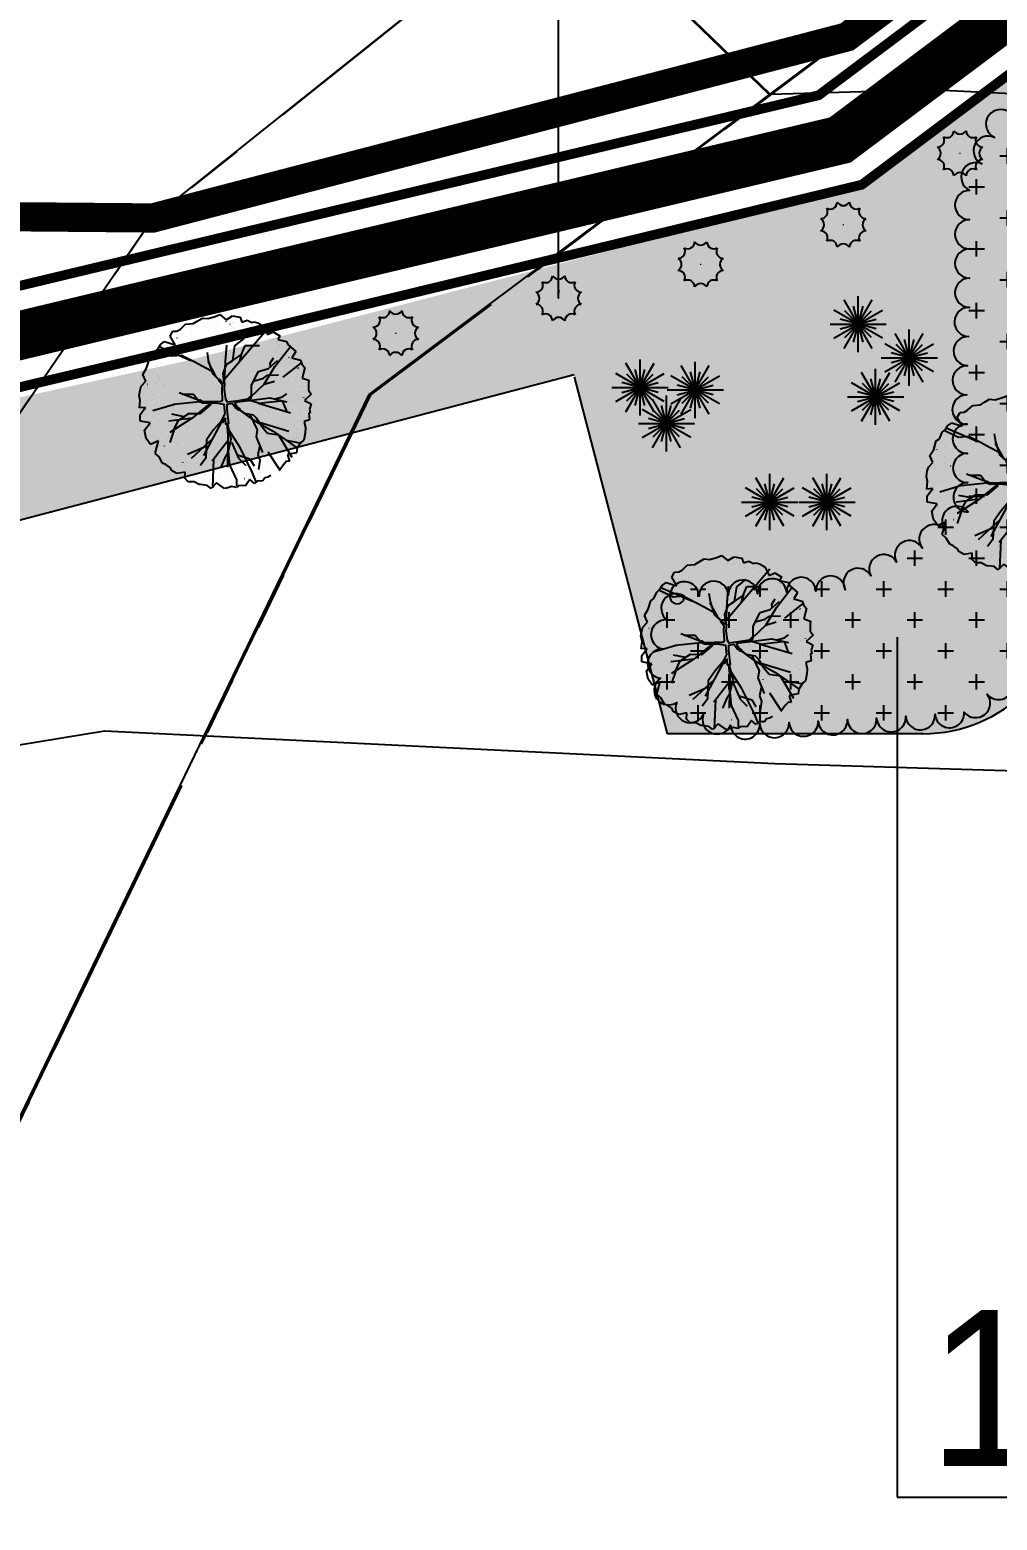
# Model space of a CAD drawing. Header units: millimetres. Extents: x 13387 to 322416, y 10188 to 219730.
# Drawn here: x 37657 to 47583, y 173913 to 189211 of the extents above; entities that cross this region are included whole.
import ezdxf
from ezdxf.xclip import XClip

# ---------------------------------------------------------------- set-up
doc = ezdxf.new("R2010")
doc.units = ezdxf.units.MM
doc.header["$LTSCALE"] = 400
doc.header["$XCLIPFRAME"] = 0
doc.linetypes.add('base$0$base$0$XREF_BASE$0$PHANTOMX2', pattern=[5, 2.5, -0.5, 0.5, -0.5, 0.5, -0.5])
doc.linetypes.add('DOT2', pattern=[0.125, 0, -0.125])
doc.layers.get('Defpoints').update_dxf_attribs({"color": 153})
for name, color, linetype in [('0-녹지', 71, 'Continuous'), ('_관목_Name', 7, 'Continuous'), ('_관목_Out', 7, 'Continuous'), ('_관목_Plant', 76, 'Continuous'), ('_관목_Tag', 7, 'Continuous'), ('_교목_Plant', 90, 'Continuous'), ('_교목_Tag', 7, 'Continuous'), ('base$0$base$0$1-ROAD', 1, 'Continuous'), ('base$0$base$0$1-지적선', 3, 'Continuous'), ('base$0$base$0$LSMD_CONT_LDREG_41500', 1, 'Continuous'), ('base$0$base$0$WID', 4, 'Continuous'), ('base$0$base$0$XREF_BASE$0$CE_PROPERTY LINE', 2, 'Continuous'), ('base$0$base$0$XREF_BASE$0$성토옹벽', 6, 'Continuous'), ('base$0$base$0$XREF_BASE$0$절토옹벽', 2, 'Continuous'), ('base$0$base$0$사업부지', 7, 'Continuous'), ('tc-2', 252, 'Continuous')]:
    doc.layers.add(name, color=color, linetype=linetype)
doc.styles.add('Landy', font='')
doc.styles.get("Standard").update_dxf_attribs({"font": 'arial.ttf'})
doc.styles.get('Landy').set_extended_font_data('Dotum')
doc.dimstyles.new('LandyUse_T', dxfattribs={"dimtxt": 2.5, "dimasz": 80, "dimexe": 1.25, "dimexo": 0.625, "dimtad": 1, "dimtxsty": 'Standard', "dimcen": 2.5, "dimadec": 0, "dimazin": 0, "dimtfac": 1, "dimtmove": 0, "dimatfit": 3, "dimfxl": 1, "dimarcsym": 0})

# ---------------------------------------------------------------- blocks, each defined once
blk = doc.blocks.new('base$0$base$0$XREF_BASE$0$A$C3CBC0631')
at = {"layer": 'base$0$base$0$XREF_BASE$0$CE_PROPERTY LINE', "color": 8, "linetype": 'base$0$base$0$XREF_BASE$0$PHANTOMX2', "ltscale": 3, "flags": 128}
for points in [[(436, 116514), (1065, 117654), (3002, 138566), (5516, 145246), (8259, 149251), (22480, 160611), (24653, 158067), (10492, 147441), (8512, 143344), (6210, 138580), (6786, 130614), (6046, 119714), (3466, 115422), (2171, 109870)], [(24653, 158067), (15380, 151109), (8259, 149251), (3838, 149290), (748, 147602), (-6916, 147572), (-7299, 146160), (-1843, 125252), (436, 116516), (2171, 109870), (5326, 104706), (5798, 96717), (3940, 88655), (43, 76542), (81, 64279), (3722, 52297), (8342, 45951), (24954, 35648), (27528, 32946), (33205, 26984), (45785, 19196), (55262, 14961), (63842, 9900), (67943, 799), (71065, 403), (74495, 0), (71416, 11497), (72509, 16027), (80907, 20283), (84381, 29814), (86654, 26118), (86417, 19281), (94182, 16961), (94474, 13223), (94701, 13128), (143072, 50641), (145797, 73715), (141926, 86006), (137274, 142330), (130340, 137929), (128629, 139085), (122336, 140647), (114378, 141402), (105828, 145930), (90331, 146144), (69871, 143916), (58636, 140116), (56478, 144307), (45633, 153630)], [(15380, 151109), (8259, 149251), (5516, 145246), (3002, 138566), (1884, 126494), (1065, 117654), (437, 116515), (2171, 109870), (3466, 115422), (6046, 119714), (6786, 130614), (6210, 138580), (8512, 143344), (10492, 147441)]]:
    blk.add_lwpolyline(points, close=True, dxfattribs=at)
at = {"layer": 'base$0$base$0$XREF_BASE$0$절토옹벽', "color": 8, "linetype": 'ByBlock', "ltscale": 5, "const_width": 100, "flags": 128}
for points in [[(55628, 144636), (45495, 153353), (24724, 157745), (15091, 150517), (8341, 148908), (803, 147102), (-6578, 145344), (-6578, 145344), (-1228, 124843)], [(54976, 143878), (45038, 152427), (24961, 156673), (15534, 149599), (8577, 147920), (913, 146102), (-5352, 144608), (-260, 125095)]]:
    blk.add_lwpolyline(points, dxfattribs=at)
at = {"layer": 'base$0$base$0$XREF_BASE$0$절토옹벽', "color": 253, "const_width": 500, "flags": 128}
blk.add_lwpolyline([(55302, 144257), (45267, 152890), (24842, 157209), (15312, 150058), (8457, 148426), (858, 146602), (-5784, 145024), (-5991, 144974), (-744, 124969)], dxfattribs=at)
blk = doc.blocks.new('base$0$base$0$G$C940A8A8A')
at = {"layer": 'base$0$base$0$LSMD_CONT_LDREG_41500', "color": 9, "linetype": 'Continuous', "const_width": 0.26}
blk.add_lwpolyline([(13683, 131658), (14579, 132602), (21734, 152348), (25853, 158177), (29518, 161359), (46147, 168760), (47607, 165750), (31222, 159044), (28272, 155580), (24841, 151551), (23387, 143698), (19919, 133338), (16339, 129836), (13684, 124791)], close=True, dxfattribs=at)
at = {"layer": 'base$0$base$0$LSMD_CONT_LDREG_41500', "color": 1, "linetype": 'Continuous', "const_width": 300, "flags": 128}
blk.add_lwpolyline([(108147, 137630), (87787, 140640), (75957, 139800), (74927, 144400), (66787, 156160), (47607, 165750), (36878, 161359), (29518, 161359), (25251, 162513), (21834, 161660), (14411, 163566), (13684, 162297), (13684, 140689), (13684, 131660), (13684, 124791), (15433, 118998), (13873, 111149), (10039, 103817), (3210, 93080)], dxfattribs=at)
blk = doc.blocks.new('base$0$base$0$현황측량 지적')
at = {"layer": 'base$0$base$0$사업부지', "linetype": 'Continuous'}
h = blk.add_hatch(dxfattribs=at)
h.set_pattern_fill('AR-HBONE', color=8, scale=100, angle=14.623, style=0)
h.set_pattern_definition([(59.62295331, (-152706624.56, -461770356.86), (-142.81125256, 547.36180552), [1200, -400]), (149.62295331, (-152706422.3, -461770011.77), (-142.81125256, 547.36180552), [1200, -400])])
edge = h.paths.add_edge_path()
edge.add_arc((-175728, 146781), 167876, 319.67, 322.33082, ccw=False)
edge.add_arc((-118040, 100322), 93851, 314.07463, 318.49856, ccw=False)
edge.add_arc((-118040, 100322), 93851, 310.12729, 314.07463, ccw=False)
edge.add_arc((-118040, 100322), 93851, 304.12732, 310.12729, ccw=False)
edge.add_arc((-57812, 11458), 13500, 124.1273, 194.1941)
edge.add_line((-70900, 8147), (-68479, -1130))
edge.add_line((-68479, -1130), (-66633, -8205))
edge.add_arc((-56474, -5554), 10500, 194.623, 244.5476)
edge.add_arc((-61631, -16390), 1500, 14.623, 64.5476, ccw=False)
edge.add_line((-60179, -16011), (-59907, -17053))
edge.add_arc((-56474, -5554), 12000, 194.623, 253.3715, ccw=False)
edge.add_line((-68085, -8584), (-72352, 7770))
edge.add_line((-72352, 7770), (-72261, 7430))
edge.add_arc((-57812, 11458), 15000, 124.1273, 195.5774, ccw=False)
edge.add_arc((-118040, 100322), 92351, 304.12732, 310.12729)
edge.add_arc((-118040, 100322), 92351, 310.12729, 314.07463)
edge.add_arc((-118040, 100322), 92351, 314.07463, 318.48907)
edge.add_arc((-175728, 146781), 166376, 319.67529, 320.61331)
edge.add_arc((-175727, 146780), 166375, 320.61332, 320.99411)
edge.add_arc((-41778, 38287), 6000, 100.2484, 140.9941, ccw=False)
at = {"layer": 'base$0$base$0$1-ROAD', "color": 8}
blk.add_lwpolyline([(-44047, 10402), (-48053, 14274), (-49462, 17824), (-53914, 17856), (-64499, 17035), (-76393, 17053), (-82327, 16676), (-83836, 20055)], dxfattribs=at)
at = {"layer": 'base$0$base$0$1-지적선', "color": 8}
blk.add_polyline3d([(-132185, 7990, 0), (-122776, 15285, 0), (-113506, 15373, 0), (-102516, 11206, 0), (-97941, 11144, 0), (-88443, 13506, 0), (-78538, 14398, 0), (-52074, 11969, 0), (-47536, 12843, 0), (-36925, 22131, 0), (-36156, 20495, 0), (-50378, 9135, 0), (-54798, 9174, 0), (-65063, 9263, 0), (-68739, 10525, 0), (-78796, 11272, 0), (-89562, 11037, 0), (-99269, 8221, 0), (-103807, 8886, 0), (-113529, 12960, 0), (-122350, 13516, 0), (-124731, 11321, 0), (-132185, 7990, 0)], dxfattribs=at)
at = {"layer": 'base$0$base$0$1-지적선', "color": 8, "rotation": 14.62512504690287}
blk.add_blockref('base$0$base$0$G$C940A8A8A', (-38193, -154447), dxfattribs=at)
blk = doc.blocks.new('base$0$base$0$A$C15A91853')
at = {"layer": 'Defpoints'}
blk.add_lwpolyline([(46801, 0), (47587, 7154), (48443, 10307), (49499, 19897), (49907, 33129), (50351, 34136), (50956, 34462), (52066, 34644), (58944, 34310), (68294, 34026), (68303, 34079), (69309, 40554), (69347, 40792), (60535, 41222), (58897, 41176), (54889, 45050), (53481, 48599), (49028, 48631), (38443, 47812), (26550, 47830), (20615, 47453), (19107, 50832)], dxfattribs=at)
blk = doc.blocks.new('base$0$base$0$XREF_BASE$0$A$C5E376D50')
at = {"layer": 'Defpoints', "linetype": 'Continuous', "flags": 128}
blk.add_lwpolyline([(363071, 246497), (359200, 258788), (354548, 315113), (347614, 310711), (345903, 311867), (339610, 313429), (331652, 314184), (323101, 318712), (307605, 318926), (287145, 316698), (275910, 312898), (273752, 317089), (262907, 326413), (241927, 330849), (227766, 320223), (223487, 311370)], dxfattribs=at)
blk = doc.blocks.new('base', base_point=(0, 0))
at = {"layer": 'base$0$base$0$WID'}
for p, q in [((2442870, -952131.7), (2428817.5, -955814.3)), ((2443828.1, -955814.3), (2442873.2, -952150.2)), ((2446448.2, -955814.3), (2443828.1, -955814.3))]:
    blk.add_line(p, q, dxfattribs=at)
blk.add_arc((2446448.2, -954314.3), 1500, 270, 0, dxfattribs=at)
ref = blk.add_blockref('base$0$base$0$현황측량 지적', (2488921, -959657.5))
XClip(ref).set_block_clipping_path([(-120941.079460036, -150848.0068536659), (162857.5363889819, 70751.9931463341)])
blk.add_blockref('base$0$base$0$A$C15A91853', (2385986.3, -990428.8))
ref = blk.add_blockref('base$0$base$0$XREF_BASE$0$A$C5E376D50', (2212998.1, -1272554.8))
XClip(ref).set_block_clipping_path([(154965.4345864058, 162053.3751671459), (438965.4345861674, 383653.3751671459)])
at = {"layer": 'base$0$base$0$XREF_BASE$0$성토옹벽'}
blk.add_blockref('base$0$base$0$XREF_BASE$0$A$C3CBC0631', (2430288.9, -1099777.9), dxfattribs=at)
blk = doc.blocks.new('TL000015_0')
at = {"color": 0}
for p, q in [((-0.358, 0.59), (-0.317, 0.629)), ((-0.317, 0.629), (-0.256, 0.634)), ((-0.256, 0.634), (-0.223, 0.655)), ((-0.223, 0.655), (-0.182, 0.679)), ((-0.182, 0.679), (-0.138, 0.675)), ((-0.138, 0.675), (-0.079, 0.692)), ((-0.079, 0.692), (-0.042, 0.707)), ((-0.042, 0.707), (0.008, 0.666)), ((-0.007, 0.185), (0.344, 0.601)), ((0.008, 0.666), (0.058, 0.697)), ((0.058, 0.697), (0.121, 0.686)), ((0.121, 0.686), (0.134, 0.647)), ((0.134, 0.647), (0.177, 0.662)), ((0.177, 0.662), (0.214, 0.642)), ((0.214, 0.642), (0.23, 0.649)), ((0.23, 0.649), (0.262, 0.64)), ((0.262, 0.64), (0.304, 0.616)), ((0.304, 0.616), (0.312, 0.601)), ((0.312, 0.601), (0.34, 0.547)), ((-0.519, 0.466), (-0.486, 0.49)), ((-0.486, 0.49), (-0.401, 0.463)), ((-0.441, 0.534), (-0.419, 0.573)), ((-0.401, 0.463), (-0.441, 0.534)), ((-0.419, 0.573), (-0.386, 0.575)), ((-0.386, 0.575), (-0.358, 0.59)), ((0.079, 0.456), (0.152, 0.515)), ((0.34, 0.547), (0.386, 0.568)), ((0.386, 0.568), (0.441, 0.534)), ((0.441, 0.534), (0.423, 0.506)), ((0.423, 0.506), (0.493, 0.49)), ((0.493, 0.49), (0.502, 0.466)), ((-0.61, 0.344), (-0.584, 0.362)), ((-0.584, 0.362), (-0.562, 0.414)), ((-0.562, 0.414), (-0.536, 0.436)), ((-0.431, 0.373), (-0.541, 0.426)), ((-0.536, 0.436), (-0.519, 0.466)), ((-0.275, 0.337), (-0.53, 0.447)), ((-0.35, 0.38), (-0.431, 0.373)), ((-0.249, 0.328), (-0.35, 0.38)), ((-0.132, 0.338), (-0.142, 0.402)), ((0.011, 0.461), (0, 0.33)), ((0.04, 0.326), (0.13, 0.387)), ((0.062, 0.338), (0.079, 0.456)), ((0.117, 0.332), (0.135, 0.396)), ((0.13, 0.387), (0.16, 0.458)), ((0.16, 0.458), (0.275, 0.458)), ((0.361, 0.316), (0.388, 0.36)), ((0.398, 0.291), (0.523, 0.452)), ((0.502, 0.466), (0.567, 0.41)), ((0.567, 0.41), (0.536, 0.359)), ((0.536, 0.359), (0.604, 0.34)), ((-0.66, 0.227), (-0.63, 0.277)), ((-0.63, 0.277), (-0.61, 0.344)), ((-0.183, 0.292), (-0.249, 0.328)), ((-0.11, 0.253), (-0.183, 0.292)), ((-0.137, 0.324), (-0.076, 0.214)), ((-0.097, 0.228), (-0.132, 0.338)), ((-0.017, 0.235), (0.01, 0.306)), ((0, 0.33), (-0.008, 0.158)), ((0.01, 0.306), (0.062, 0.338)), ((0.211, 0.14), (0.268, 0.25)), ((0.268, 0.25), (0.348, 0.275)), ((0.312, 0.148), (0.398, 0.291)), ((0.348, 0.275), (0.419, 0.338)), ((0.363, 0.284), (0.361, 0.316)), ((0.466, 0.204), (0.612, 0.321)), ((0.582, 0.281), (0.588, 0.276)), ((0.604, 0.34), (0.615, 0.312)), ((0.615, 0.312), (0.639, 0.281)), ((0.639, 0.281), (0.617, 0.198)), ((-0.682, 0.101), (-0.673, 0.133)), ((-0.673, 0.133), (-0.636, 0.172)), ((-0.636, 0.172), (-0.66, 0.227)), ((-0.044, 0.179), (-0.097, 0.228)), ((-0.076, 0.214), (-0.044, 0.182)), ((-0.009, 0.16), (-0.017, 0.235)), ((0.312, 0.148), (0.204, 0.045)), ((0.211, 0.044), (0.211, 0.14)), ((0.228, 0.174), (0.307, 0.196)), ((0.307, 0.196), (0.341, 0.221)), ((0.312, 0.148), (0.396, 0.174)), ((0.341, 0.221), (0.429, 0.223)), ((0.617, 0.198), (0.671, 0.181)), ((0.671, 0.181), (0.667, 0.157)), ((0.667, 0.157), (0.669, 0.101)), ((-0.689, 0.059), (-0.682, 0.101)), ((-0.68, 0.018), (-0.689, 0.059)), ((-0.686, -0.042), (-0.68, 0.018)), ((-0.203, 0.006), (-0.413, -0.015)), ((-0.208, 0.017), (-0.368, 0.079)), ((-0.254, 0.066), (-0.342, 0.066)), ((-0.215, 0.017), (-0.254, 0.066)), ((0.267, -0.003), (0.19, 0.02)), ((0.192, 0.017), (0.297, 0.03)), ((0.267, -0.003), (0.449, 0.016)), ((0.297, 0.03), (0.358, 0.04)), ((0.358, 0.04), (0.495, 0.008)), ((0.402, 0.03), (0.461, 0.047)), ((0.461, 0.047), (0.495, 0.071)), ((0.461, 0.01), (0.491, -0.068)), ((0.629, 0.042), (0.627, 0.039)), ((0.691, 0.068), (0.635, 0.018)), ((0.635, 0.018), (0.689, -0.01)), ((0.669, 0.101), (0.691, 0.068)), ((-0.638, -0.038), (-0.686, -0.042)), ((-0.682, -0.095), (-0.638, -0.038)), ((-0.682, -0.147), (-0.682, -0.095)), ((-0.406, -0.014), (-0.58, -0.066)), ((-0.328, -0.112), (-0.428, -0.093)), ((-0.293, -0.088), (-0.379, -0.144)), ((-0.203, -0.09), (-0.293, -0.088)), ((-0.262, -0.123), (-0.138, -0.022)), ((-0.112, -0.012), (-0.203, -0.09)), ((-0.138, -0.022), (-0.123, -0.003)), ((0.111, -0.051), (0.152, -0.083)), ((0.213, -0.129), (0.113, -0.055)), ((0.152, -0.083), (0.226, -0.098)), ((0.199, -0.095), (0.258, -0.218)), ((0.226, -0.098), (0.25, -0.122)), ((0.267, -0.003), (0.524, -0.08)), ((0.682, -0.08), (0.671, -0.083)), ((0.671, -0.083), (0.676, -0.138)), ((0.689, -0.01), (0.676, -0.051)), ((0.676, -0.051), (0.682, -0.08)), ((-0.602, -0.161), (-0.682, -0.147)), ((-0.645, -0.219), (-0.602, -0.161)), ((-0.632, -0.286), (-0.645, -0.219)), ((-0.262, -0.123), (-0.45, -0.147)), ((-0.278, -0.133), (-0.443, -0.238)), ((-0.411, -0.223), (-0.443, -0.318)), ((-0.379, -0.144), (-0.418, -0.227)), ((-0.262, -0.123), (-0.278, -0.133)), ((-0.026, -0.149), (-0.173, -0.422)), ((-0.093, -0.218), (-0.149, -0.298)), ((-0.029, -0.144), (-0.093, -0.218)), ((0.014, -0.17), (0.023, -0.261)), ((0.017, -0.199), (0.114, -0.355)), ((0.018, -0.171), (0.047, -0.291)), ((0.213, -0.129), (0.246, -0.15)), ((0.239, -0.145), (0.51, -0.229)), ((0.246, -0.15), (0.384, -0.229)), ((0.258, -0.218), (0.248, -0.274)), ((0.25, -0.122), (0.295, -0.191)), ((0.295, -0.191), (0.339, -0.245)), ((0.384, -0.229), (0.507, -0.313)), ((0.676, -0.138), (0.633, -0.15)), ((0.633, -0.15), (0.643, -0.202)), ((0.643, -0.202), (0.641, -0.243)), ((-0.597, -0.334), (-0.632, -0.286)), ((-0.534, -0.306), (-0.597, -0.334)), ((-0.562, -0.406), (-0.534, -0.306)), ((-0.154, -0.352), (-0.301, -0.416)), ((-0.101, -0.289), (-0.273, -0.448)), ((-0.149, -0.298), (-0.156, -0.445)), ((0.022, -0.306), (-0.105, -0.469)), ((0.023, -0.261), (0.018, -0.518)), ((0.047, -0.291), (0.025, -0.391)), ((0.05, -0.316), (0.108, -0.445)), ((0.114, -0.355), (0.218, -0.562)), ((0.248, -0.274), (0.299, -0.399)), ((0.275, -0.355), (0.263, -0.418)), ((0.339, -0.245), (0.434, -0.257)), ((0.427, -0.258), (0.534, -0.436)), ((0.49, -0.301), (0.609, -0.323)), ((0.507, -0.313), (0.583, -0.368)), ((0.61, -0.315), (0.578, -0.365)), ((0.63, -0.299), (0.61, -0.315)), ((0.641, -0.243), (0.63, -0.299)), ((-0.53, -0.434), (-0.562, -0.406)), ((-0.501, -0.484), (-0.53, -0.434)), ((-0.156, -0.445), (-0.198, -0.502)), ((-0.092, -0.452), (-0.102, -0.682)), ((-0.002, -0.443), (-0.034, -0.516)), ((0.025, -0.401), (-0.002, -0.443)), ((0.025, -0.391), (0.035, -0.497)), ((0.099, -0.418), (0.199, -0.45)), ((0.108, -0.445), (0.162, -0.502)), ((0.199, -0.45), (0.233, -0.507)), ((0.263, -0.418), (0.277, -0.46)), ((0.277, -0.46), (0.268, -0.536)), ((0.342, -0.394), (0.435, -0.535)), ((0.493, -0.469), (0.467, -0.497)), ((0.515, -0.471), (0.493, -0.469)), ((0.571, -0.402), (0.499, -0.415)), ((0.499, -0.415), (0.515, -0.471)), ((0.578, -0.365), (0.571, -0.402)), ((-0.473, -0.497), (-0.501, -0.484)), ((-0.438, -0.521), (-0.473, -0.497)), ((-0.429, -0.543), (-0.438, -0.521)), ((-0.386, -0.567), (-0.429, -0.543)), ((-0.321, -0.556), (-0.386, -0.567)), ((-0.323, -0.606), (-0.321, -0.556)), ((0.035, -0.497), (0.091, -0.617)), ((0.218, -0.562), (0.25, -0.642)), ((0.343, -0.597), (0.317, -0.602)), ((0.367, -0.584), (0.343, -0.597)), ((0.467, -0.497), (0.432, -0.545)), ((-0.295, -0.634), (-0.323, -0.606)), ((-0.249, -0.634), (-0.295, -0.634)), ((-0.208, -0.656), (-0.249, -0.634)), ((-0.197, -0.656), (-0.208, -0.656)), ((-0.145, -0.663), (-0.197, -0.656)), ((-0.112, -0.689), (-0.145, -0.663)), ((-0.069, -0.643), (-0.112, -0.689)), ((-0.005, -0.689), (-0.069, -0.643)), ((0.023, -0.682), (-0.005, -0.689)), ((0.053, -0.673), (0.023, -0.682)), ((0.088, -0.68), (0.053, -0.673)), ((0.11, -0.663), (0.088, -0.68)), ((0.091, -0.617), (0.091, -0.666)), ((0.162, -0.667), (0.11, -0.663)), ((0.197, -0.616), (0.162, -0.667)), ((0.236, -0.647), (0.197, -0.616)), ((0.258, -0.628), (0.236, -0.647)), ((0.301, -0.626), (0.258, -0.628)), ((0.317, -0.602), (0.301, -0.626))]:
    blk.add_line(p, q, dxfattribs=at)
blk.add_lwpolyline([(0.077, 0.002), (0.077, -0.004), (0.096, -0.035), (0.118, -0.05), (0.109, -0.06), (0.08, -0.038), (0.056, -0.006), (0.014, -0.014), (0.014, -0.054), (0.026, -0.167), (0.005, -0.173), (0.002, -0.124), (-0.007, -0.132), (-0.018, -0.158), (-0.03, -0.145), (-0.001, -0.088), (-0.008, -0.014), (-0.026, -0.011), (-0.074, -0.004), (-0.109, -0.003), (-0.178, -0.004), (-0.214, 0.011), (-0.203, 0.022), (-0.181, 0.009), (-0.098, 0.011), (-0.033, 0.012), (-0.02, 0.019), (-0.023, 0.107), (-0.021, 0.144), (-0.049, 0.173), (-0.042, 0.185), (-0.025, 0.162), (-0.004, 0.157), (-0.007, 0.104), (0.003, 0.028), (0.017, 0.006), (0.093, 0.016), (0.181, 0.031), (0.203, 0.052), (0.206, 0.035), (0.192, 0.025), (0.187, 0.015)], close=True)
at = {"layer": 'tc-2', "linetype": 'DOT2'}
for p, q in [((-0.311, 0.534), (-0.316, 0.625)), ((-0.137, 0.324), (-0.277, 0.633)), ((-0.269, 0.59), (-0.172, 0.613)), ((-0.223, 0.514), (-0.222, 0.657)), ((-0.172, 0.613), (-0.157, 0.636)), ((-0.154, 0.361), (-0.167, 0.673)), ((-0.157, 0.636), (-0.115, 0.628)), ((-0.115, 0.628), (-0.071, 0.646)), ((0.011, 0.461), (-0.095, 0.687)), ((-0.071, 0.646), (0.002, 0.646)), ((0.011, 0.461), (-0.005, 0.693)), ((0.002, 0.646), (0.005, 0.65)), ((0.005, 0.546), (0.062, 0.69)), ((0.005, 0.65), (0.039, 0.631)), ((0.039, 0.631), (0.058, 0.646)), ((0.05, 0.598), (0.059, 0.701)), ((0.094, 0.532), (0.05, 0.598)), ((0.058, 0.646), (0.063, 0.643)), ((0.063, 0.643), (0.077, 0.595)), ((0.077, 0.595), (0.141, 0.614)), ((0.146, 0.478), (0.09, 0.687)), ((0.135, 0.396), (0.174, 0.67)), ((0.141, 0.614), (0.184, 0.597)), ((0.152, 0.515), (0.27, 0.63)), ((0.158, 0.561), (0.245, 0.647)), ((0.184, 0.597), (0.202, 0.601)), ((0.202, 0.601), (0.26, 0.581)), ((-0.365, 0.475), (-0.426, 0.505)), ((-0.248, 0.335), (-0.424, 0.549)), ((-0.385, 0.519), (-0.373, 0.524)), ((-0.383, 0.458), (-0.385, 0.519)), ((-0.373, 0.524), (-0.287, 0.463)), ((-0.331, 0.436), (-0.352, 0.597)), ((-0.247, 0.458), (-0.311, 0.534)), ((-0.287, 0.463), (-0.269, 0.59)), ((0.121, 0.493), (0.094, 0.532)), ((0.194, 0.423), (0.437, 0.536)), ((0.26, 0.581), (0.298, 0.536)), ((0.275, 0.458), (0.388, 0.505)), ((0.298, 0.536), (0.331, 0.54)), ((0.331, 0.54), (0.345, 0.513)), ((0.345, 0.513), (0.414, 0.48)), ((0.388, 0.505), (0.407, 0.549)), ((0.403, 0.4), (0.461, 0.515)), ((0.414, 0.48), (0.425, 0.47)), ((0.427, 0.451), (0.444, 0.5)), ((-0.541, 0.298), (-0.519, 0.397)), ((-0.519, 0.397), (-0.485, 0.409)), ((-0.485, 0.409), (-0.471, 0.443)), ((-0.471, 0.443), (-0.383, 0.458)), ((-0.254, 0.434), (-0.308, 0.451)), ((-0.205, 0.444), (-0.254, 0.434)), ((-0.178, 0.434), (-0.247, 0.458)), ((-0.142, 0.402), (-0.178, 0.434)), ((-0.137, 0.39), (-0.171, 0.475)), ((0.37, 0.245), (0.403, 0.4)), ((0.388, 0.36), (0.397, 0.419)), ((0.397, 0.419), (0.427, 0.451)), ((0.414, 0.422), (0.501, 0.477)), ((0.419, 0.338), (0.449, 0.39)), ((0.425, 0.47), (0.425, 0.431)), ((0.425, 0.431), (0.51, 0.364)), ((0.449, 0.39), (0.527, 0.429)), ((0.51, 0.364), (0.523, 0.349)), ((0.527, 0.429), (0.535, 0.431)), ((-0.536, 0.211), (-0.632, 0.286)), ((-0.544, 0.217), (-0.608, 0.333)), ((-0.604, 0.277), (-0.563, 0.335)), ((-0.571, 0.18), (-0.604, 0.277)), ((-0.543, 0.309), (-0.587, 0.348)), ((-0.563, 0.335), (-0.541, 0.298)), ((-0.514, 0.27), (-0.543, 0.309)), ((-0.524, 0.191), (-0.514, 0.27)), ((-0.137, 0.324), (-0.275, 0.337)), ((0.388, 0.275), (0.596, 0.351)), ((0.396, 0.174), (0.634, 0.274)), ((0.429, 0.223), (0.522, 0.24)), ((0.523, 0.349), (0.517, 0.319)), ((0.517, 0.319), (0.582, 0.281)), ((0.522, 0.24), (0.569, 0.277)), ((0.569, 0.277), (0.625, 0.292)), ((0.588, 0.276), (0.575, 0.213)), ((-0.531, 0.142), (-0.68, 0.134)), ((-0.555, 0.151), (-0.661, 0.207)), ((-0.534, 0.167), (-0.634, 0.201)), ((-0.625, 0.128), (-0.621, 0.15)), ((-0.624, 0.122), (-0.625, 0.128)), ((-0.617, 0.076), (-0.624, 0.122)), ((-0.621, 0.15), (-0.571, 0.18)), ((-0.368, 0.079), (-0.555, 0.151)), ((-0.472, 0.119), (-0.536, 0.211)), ((-0.494, 0.142), (-0.534, 0.167)), ((-0.489, 0.137), (-0.524, 0.191)), ((-0.421, 0.076), (-0.494, 0.142)), ((0.424, 0.223), (0.508, 0.189)), ((0.441, 0.193), (0.671, 0.163)), ((0.508, 0.189), (0.554, 0.204)), ((0.554, 0.204), (0.635, 0.186)), ((0.563, 0.177), (0.651, 0.23)), ((0.575, 0.213), (0.602, 0.174)), ((0.602, 0.174), (0.615, 0.128)), ((0.615, 0.128), (0.603, 0.094)), ((-0.446, 0.109), (-0.69, 0.065)), ((-0.651, 0.074), (-0.673, 0.074)), ((-0.583, 0.064), (-0.651, 0.074)), ((-0.635, 0.057), (-0.617, 0.076)), ((-0.614, 0.015), (-0.635, 0.057)), ((-0.585, 0.025), (-0.634, -0.005)), ((-0.63, -0.042), (-0.614, 0.015)), ((-0.499, 0.044), (-0.585, 0.025)), ((-0.56, 0.03), (-0.583, 0.064)), ((-0.365, 0.02), (-0.499, 0.044)), ((-0.342, 0.066), (-0.421, 0.076)), ((-0.303, 0.066), (-0.365, 0.02)), ((0.449, 0.016), (0.69, -0.001)), ((0.495, 0.071), (0.589, 0.069)), ((0.495, 0.008), (0.591, 0.022)), ((0.519, 0.011), (0.685, 0.087)), ((0.538, 0.01), (0.687, -0.067)), ((0.589, 0.069), (0.63, 0.086)), ((0.591, 0.022), (0.682, -0.034)), ((0.627, 0.039), (0.593, 0.02)), ((0.593, 0.02), (0.608, -0.06)), ((0.603, 0.094), (0.629, 0.042)), ((0.63, 0.086), (0.664, 0.106)), ((-0.413, -0.015), (-0.692, -0.017)), ((-0.58, -0.066), (-0.686, -0.092)), ((-0.634, -0.005), (-0.673, -0.009)), ((-0.527, -0.05), (-0.673, -0.161)), ((-0.58, -0.11), (-0.673, -0.11)), ((-0.64, -0.106), (-0.63, -0.042)), ((-0.539, -0.152), (-0.64, -0.106)), ((-0.524, -0.095), (-0.58, -0.11)), ((-0.428, -0.093), (-0.524, -0.095)), ((0.483, -0.067), (0.582, -0.147)), ((0.491, -0.068), (0.603, -0.093)), ((0.524, -0.08), (0.679, -0.122)), ((0.545, -0.118), (0.582, -0.21)), ((0.617, -0.106), (0.56, -0.181)), ((0.603, -0.093), (0.65, -0.144)), ((0.608, -0.06), (0.617, -0.106)), ((-0.45, -0.147), (-0.662, -0.201)), ((-0.454, -0.148), (-0.633, -0.278)), ((-0.443, -0.238), (-0.602, -0.34)), ((-0.6, -0.193), (-0.595, -0.179)), ((-0.588, -0.201), (-0.6, -0.193)), ((-0.595, -0.179), (-0.539, -0.152)), ((-0.571, -0.26), (-0.588, -0.201)), ((-0.357, -0.184), (-0.563, -0.401)), ((-0.418, -0.227), (-0.47, -0.289)), ((-0.316, -0.158), (-0.392, -0.343)), ((0.213, -0.129), (0.342, -0.394)), ((0.51, -0.229), (0.628, -0.284)), ((0.56, -0.181), (0.58, -0.211)), ((0.58, -0.211), (0.58, -0.243)), ((0.582, -0.147), (0.658, -0.205)), ((0.582, -0.21), (0.64, -0.257)), ((-0.597, -0.257), (-0.627, -0.269)), ((-0.509, -0.24), (-0.597, -0.257)), ((-0.47, -0.289), (-0.592, -0.311)), ((-0.569, -0.28), (-0.571, -0.26)), ((-0.534, -0.291), (-0.569, -0.28)), ((-0.524, -0.346), (-0.534, -0.291)), ((-0.531, -0.36), (-0.524, -0.346)), ((-0.453, -0.269), (-0.509, -0.24)), ((-0.489, -0.347), (-0.499, -0.455)), ((-0.392, -0.343), (-0.497, -0.48)), ((-0.443, -0.318), (-0.489, -0.347)), ((-0.389, -0.337), (-0.434, -0.537)), ((0.289, -0.286), (0.298, -0.471)), ((0.434, -0.257), (0.557, -0.294)), ((0.526, -0.343), (0.453, -0.346)), ((0.453, -0.346), (0.453, -0.423)), ((0.529, -0.335), (0.526, -0.343)), ((0.542, -0.287), (0.529, -0.335)), ((0.576, -0.275), (0.542, -0.287)), ((0.557, -0.294), (0.593, -0.333)), ((0.58, -0.243), (0.576, -0.275)), ((-0.521, -0.388), (-0.531, -0.36)), ((-0.434, -0.458), (-0.521, -0.388)), ((-0.34, -0.478), (-0.434, -0.458)), ((-0.273, -0.448), (-0.383, -0.574)), ((-0.173, -0.422), (-0.329, -0.607)), ((-0.301, -0.416), (-0.311, -0.48)), ((-0.105, -0.469), (-0.184, -0.665)), ((0.143, -0.413), (0.148, -0.673)), ((0.168, -0.462), (0.279, -0.546)), ((0.298, -0.471), (0.35, -0.593)), ((0.299, -0.399), (0.346, -0.418)), ((0.335, -0.38), (0.498, -0.476)), ((0.347, -0.469), (0.343, -0.534)), ((0.346, -0.418), (0.39, -0.467)), ((0.432, -0.545), (0.347, -0.469)), ((0.347, -0.469), (0.367, -0.584)), ((0.372, -0.472), (0.347, -0.469)), ((0.424, -0.446), (0.372, -0.472)), ((0.39, -0.467), (0.424, -0.524)), ((0.451, -0.441), (0.424, -0.446)), ((0.453, -0.423), (0.451, -0.441)), ((-0.391, -0.514), (-0.443, -0.516)), ((-0.403, -0.548), (-0.34, -0.478)), ((-0.302, -0.556), (-0.403, -0.548)), ((-0.311, -0.48), (-0.391, -0.514)), ((-0.232, -0.582), (-0.302, -0.556)), ((-0.228, -0.487), (-0.276, -0.632)), ((-0.225, -0.578), (-0.259, -0.634)), ((-0.117, -0.499), (-0.249, -0.644)), ((-0.169, -0.584), (-0.232, -0.582)), ((-0.198, -0.502), (-0.225, -0.578)), ((-0.183, -0.489), (-0.161, -0.578)), ((-0.119, -0.618), (-0.169, -0.584)), ((-0.161, -0.578), (-0.129, -0.651)), ((-0.034, -0.516), (-0.039, -0.602)), ((0.018, -0.518), (0.014, -0.689)), ((0.018, -0.518), (0.084, -0.684)), ((0.098, -0.571), (0.036, -0.61)), ((0.154, -0.61), (0.098, -0.571)), ((0.162, -0.502), (0.174, -0.58)), ((0.174, -0.58), (0.223, -0.624)), ((0.215, -0.597), (0.188, -0.604)), ((0.218, -0.572), (0.215, -0.597)), ((0.271, -0.515), (0.218, -0.572)), ((0.233, -0.507), (0.28, -0.556)), ((0.268, -0.536), (0.265, -0.57)), ((0.265, -0.57), (0.27, -0.617)), ((0.343, -0.534), (0.271, -0.515)), ((0.279, -0.546), (0.322, -0.609)), ((0.28, -0.556), (0.339, -0.578)), ((-0.044, -0.616), (-0.119, -0.618)), ((-0.003, -0.643), (-0.044, -0.616)), ((-0.039, -0.602), (-0.039, -0.654)), ((0.036, -0.61), (-0.003, -0.643)), ((0.188, -0.604), (0.154, -0.61))]:
    blk.add_line(p, q, dxfattribs=at)
blk = doc.blocks.new('TE000013_0')
at = {"const_width": 0.0239}
blk.add_lwpolyline([(-0.012, 0, 1), (0.012, 0, 1)], format="xyb", close=True, dxfattribs=at)
at = {"color": 0}
for centre, start, end in [((-0.727, 0.42), 270.5612, 29.4388), ((-0.42, 0.727), 240.5612, 359.4388), ((0, 0.839), 210.5612, 329.4388), ((0.42, 0.727), 180.5612, 299.4388), ((0.727, 0.42), 150.5612, 269.4388), ((-0.839, 0), 300.5612, 59.4388), ((0.839, 0), 120.5612, 239.4388), ((-0.727, -0.42), 330.5612, 89.4388), ((0.727, -0.42), 90.5612, 209.4388), ((-0.42, -0.727), 0.5612, 119.4388), ((0, -0.839), 30.5612, 149.4388), ((0.42, -0.727), 60.5612, 179.4388)]:
    blk.add_arc(centre, 0.225, start, end, dxfattribs=at)
blk = doc.blocks.new('TE000017_0')
for p, q in [((-0.104, -0.386), (0.104, 0.386)), ((0.104, -0.386), (-0.104, 0.386)), ((0.386, -0.104), (-0.386, 0.104)), ((-0.386, -0.104), (0.386, 0.104)), ((0.283, -0.283), (-0.283, 0.283)), ((-0.283, -0.283), (0.283, 0.283))]:
    blk.add_line(p, q)
at = {"layer": 'tc-2'}
for p, q in [((0.3, -0.52), (-0.3, 0.52)), ((-0.3, -0.52), (0.3, 0.52)), ((0, -0.6), (0, 0.6)), ((-0.6, 0), (0.6, 0)), ((-0.52, -0.3), (0.52, 0.3)), ((0.52, -0.3), (-0.52, 0.3))]:
    blk.add_line(p, q, dxfattribs=at)
blk = doc.blocks.new('G$C6E0BE8CF')
for points in [[(21362, 6071), (0, 968)], [(21949, 5702), (125, 488)], [(22589, 5336), (252, 0)]]:
    blk.add_lwpolyline(points)
blk = doc.blocks.new('G$CE0093AA2')
at = {"layer": '0-녹지'}
h = blk.add_hatch(color=256, dxfattribs=at)
h.dxf.hatch_style = 1
edge = h.paths.add_edge_path()
edge.add_line((19332, 126164), (19440, 125747))
edge.add_line((19440, 125747), (22595, 120583))
edge.add_line((22595, 120583), (23068, 112594))
edge.add_line((23068, 112594), (21209, 104532))
edge.add_line((21209, 104532), (17313, 92419))
edge.add_line((17313, 92419), (17351, 80156))
edge.add_line((17351, 80156), (20991, 68174))
edge.add_line((20991, 68174), (25611, 61828))
edge.add_line((25611, 61828), (42224, 51526))
edge.add_line((42224, 51526), (44798, 48823))
edge.add_line((44798, 48823), (50475, 42861))
edge.add_line((50475, 42861), (63054, 35073))
edge.add_line((63054, 35073), (72532, 30838))
edge.add_line((72532, 30838), (81111, 25777))
edge.add_line((81111, 25777), (85212, 16676))
edge.add_line((85212, 16676), (91764, 15877))
edge.add_line((91764, 15877), (88685, 27374))
edge.add_line((88685, 27374), (89778, 31902))
edge.add_line((89778, 31902), (98176, 36160))
edge.add_line((98176, 36160), (101651, 45691))
edge.add_line((101651, 45691), (103923, 41996))
edge.add_line((103923, 41996), (103686, 35158))
edge.add_line((103686, 35158), (111452, 32838))
edge.add_line((111452, 32838), (111744, 29100))
edge.add_line((111744, 29100), (111971, 29006))
edge.add_line((111971, 29006), (160342, 66518))
edge.add_line((160342, 66518), (163067, 89592))
edge.add_line((163067, 89592), (159195, 101883))
edge.add_line((159195, 101883), (154544, 158207))
edge.add_line((154544, 158207), (147609, 153806))
edge.add_line((147609, 153806), (145898, 154962))
edge.add_line((145898, 154962), (139606, 156524))
edge.add_line((139606, 156524), (131647, 157279))
edge.add_line((131647, 157279), (123097, 161807))
edge.add_line((123097, 161807), (107601, 162021))
edge.add_line((107601, 162021), (87141, 159793))
edge.add_line((87141, 159793), (75906, 155993))
edge.add_line((75906, 155993), (73745, 160181))
edge.add_line((73745, 160181), (73096, 160745))
edge.add_line((73096, 160745), (72894, 160510))
edge.add_line((72894, 160510), (72242, 159752))
edge.add_line((72242, 159752), (62304, 168301))
edge.add_line((62304, 168301), (42227, 172547))
edge.add_line((42227, 172547), (32820, 165471))
edge.add_line((32820, 165471), (25883, 163665))
edge.add_line((25883, 163665), (18187, 161975))
edge.add_line((18187, 161975), (11890, 160474))
edge.add_line((11890, 160474), (17026, 140967))
edge.add_line((17026, 140967), (15748, 140633))
edge.add_arc((16971, 144898), 4437, 254.0004, 277.3556)
edge.add_arc((17403, 141489), 1000, 277.8144, 14.3903)
edge.add_line((18371, 141737), (13785, 159318))
edge.add_line((13785, 159318), (29855, 163519))
edge.add_line((29855, 163519), (30813, 159836))
edge.add_line((30813, 159836), (33433, 159836))
edge.add_arc((33433, 161336), 1500, 270, 0)
edge.add_line((34933, 161336), (34933, 165036))
edge.add_line((34933, 165036), (63733, 165036))
edge.add_line((63733, 165036), (63733, 161336))
edge.add_arc((65233, 161336), 1500, 180, 270)
edge.add_line((65233, 159836), (65633, 159836))
edge.add_line((65633, 159836), (65633, 153836))
edge.add_line((65633, 153836), (51533, 153836))
edge.add_arc((51533, 152336), 1500, 90, 180)
edge.add_line((50033, 152336), (50033, 151836))
edge.add_line((50033, 151836), (71008, 151836))
edge.add_line((71008, 151836), (71008, 151636))
edge.add_line((71008, 151636), (50033, 151636))
edge.add_line((50033, 151636), (50033, 151436))
edge.add_line((50033, 151436), (132842, 151437))
edge.add_line((132842, 151437), (125758, 157216))
edge.add_line((125758, 157216), (126390, 157991))
edge.add_line((126390, 157991), (133198, 152437))
edge.add_line((133198, 152437), (151994, 152437))
edge.add_line((151994, 152437), (152030, 124236))
edge.add_line((152030, 124236), (152233, 124236))
edge.add_line((152233, 124236), (152230, 88933))
edge.add_line((152230, 88933), (158560, 88933))
edge.add_line((158560, 88933), (158560, 78842))
edge.add_line((158560, 78842), (152230, 78842))
edge.add_line((152230, 78842), (152230, 66033))
edge.add_line((152230, 66033), (147833, 66033))
edge.add_line((147833, 66033), (147833, 62187))
edge.add_line((147833, 62187), (147083, 61578))
edge.add_line((147083, 61578), (147725, 60739))
edge.add_line((147725, 60739), (131769, 47783))
edge.add_line((131769, 47783), (123643, 42450))
edge.add_line((123643, 42450), (107643, 42441))
edge.add_line((107643, 42441), (107643, 47629))
edge.add_line((107643, 47629), (107217, 47629))
edge.add_arc((107217, 34129), 13500, 90, 149.8113)
edge.add_arc((80422, 49717), 17500, 296.8893, 329.8113, ccw=False)
edge.add_arc((80422, 49717), 17500, 238.204, 296.8893, ccw=False)
edge.add_line((71201, 34843), (39074, 54760))
edge.add_arc((54617, 79833), 29500, 180, 238.204, ccw=False)
edge.add_line((25117, 79833), (25117, 118109))
edge.add_arc((16617, 118109), 8500, 360, 71.3731)
at = {"layer": '_관목_Plant'}
h = blk.add_hatch(dxfattribs=at)
h.set_pattern_fill('CROSS', color=256, scale=50, style=0)
h.set_pattern_definition([(0, (-2413015.1, 1115650.53), (317.5, 317.5), [158.75, -476.25]), (90, (-2412935.73, 1115571.15), (-317.5, 317.5), [158.75, -476.25])])
edge = h.paths.add_edge_path()
edge.add_arc((30898, 161125), 150, 54.1016, 234.1016)
edge.add_arc((30793, 160854), 150, 83.4233, 263.4233)
edge.add_arc((30759, 160556), 150, 83.4233, 263.4233)
edge.add_arc((30825, 160283), 150, 123.6923, 303.6923)
edge.add_arc((31046, 160099), 150, 157.0955, 337.0955)
edge.add_arc((31323, 159983), 150, 157.0955, 337.0955)
edge.add_arc((31611, 159931), 150, 182.7008, 2.7008)
edge.add_arc((31910, 159945), 150, 182.7008, 2.7008)
edge.add_arc((32210, 159960), 150, 182.7008, 2.7008)
edge.add_arc((32510, 159974), 150, 182.7008, 2.7008)
edge.add_arc((32809, 159988), 150, 182.7008, 2.7008)
edge.add_arc((33109, 160005), 150, 184.0093, 4.0093)
edge.add_arc((33408, 160026), 150, 184.0093, 4.0093)
edge.add_arc((33707, 160047), 150, 184.0093, 4.0093)
edge.add_arc((33975, 160151), 150, 218.3295, 38.3295)
edge.add_arc((34210, 160337), 150, 218.3295, 38.3295)
edge.add_arc((34445, 160523), 150, 218.3295, 38.3295)
edge.add_arc((34606, 160760), 150, 253.4259, 73.4259)
edge.add_arc((34691, 161047), 150, 253.4259, 73.4259)
edge.add_arc((34736, 161341), 150, 269.1383, 89.1383)
edge.add_arc((34741, 161641), 150, 269.1383, 89.1383)
edge.add_arc((34745, 161941), 150, 269.1383, 89.1383)
edge.add_arc((34750, 162241), 150, 269.1383, 89.1383)
edge.add_arc((34754, 162541), 150, 269.1383, 89.1383)
edge.add_arc((34759, 162841), 150, 269.1383, 89.1383)
edge.add_arc((34763, 163141), 150, 269.1383, 89.1383)
edge.add_arc((34768, 163441), 150, 269.1383, 89.1383)
edge.add_arc((34766, 163741), 150, 271.712, 91.712)
edge.add_arc((34757, 164041), 150, 271.712, 91.712)
edge.add_arc((34748, 164341), 150, 271.712, 91.712)
edge.add_arc((34739, 164640), 150, 271.712, 91.712)
edge.add_arc((34730, 164940), 150, 271.712, 91.712)
edge.add_arc((34829, 165199), 150, 226.3333, 46.3333)
edge.add_arc((35082, 165294), 150, 175.0885, 355.0885)
edge.add_arc((35381, 165269), 150, 175.0885, 355.0885)
edge.add_arc((35680, 165243), 150, 175.0885, 355.0885)
edge.add_arc((35979, 165217), 150, 175.0885, 355.0885)
edge.add_arc((36278, 165206), 150, 180.4868, 0.4868)
edge.add_arc((36578, 165208), 150, 180.4868, 0.4868)
edge.add_arc((36878, 165211), 150, 180.4868, 0.4868)
edge.add_arc((37178, 165213), 150, 180.4868, 0.4868)
edge.add_arc((37478, 165216), 150, 180.4868, 0.4868)
edge.add_arc((37778, 165218), 150, 180.4868, 0.4868)
edge.add_arc((38078, 165221), 150, 180.4868, 0.4868)
edge.add_arc((38378, 165224), 150, 180.4868, 0.4868)
edge.add_arc((38678, 165226), 150, 180.4868, 0.4868)
edge.add_arc((38978, 165229), 150, 180.4868, 0.4868)
edge.add_arc((39278, 165231), 150, 180.4868, 0.4868)
edge.add_arc((39578, 165234), 150, 180.4868, 0.4868)
edge.add_arc((39878, 165236), 150, 180.4868, 0.4868)
edge.add_arc((40178, 165239), 150, 180.4868, 0.4868)
edge.add_arc((40478, 165241), 150, 180.4868, 0.4868)
edge.add_arc((40778, 165244), 150, 180.4868, 0.4868)
edge.add_arc((41078, 165246), 150, 180.4868, 0.4868)
edge.add_arc((41378, 165249), 150, 180.4868, 0.4868)
edge.add_arc((41678, 165254), 150, 181.4578, 1.4578)
edge.add_arc((41975, 165229), 150, 168.923, 348.923)
edge.add_arc((42269, 165171), 150, 168.923, 348.923)
edge.add_arc((42314, 165252), 150, 313.2282, 133.2282)
edge.add_arc((42108, 165471), 150, 313.2282, 133.2282)
edge.add_arc((41903, 165689), 150, 313.2282, 133.2282)
edge.add_arc((41657, 165842), 150, 343.1768, 163.1768)
edge.add_arc((41369, 165929), 150, 343.1768, 163.1768)
edge.add_arc((41082, 166016), 150, 343.1768, 163.1768)
edge.add_arc((40796, 166106), 150, 341.5681, 161.5681)
edge.add_arc((40512, 166201), 150, 341.5681, 161.5681)
edge.add_arc((40227, 166296), 150, 341.5681, 161.5681)
edge.add_arc((39937, 166320), 150, 9.1463, 189.1463)
edge.add_arc((39641, 166272), 150, 9.1463, 189.1463)
edge.add_arc((39344, 166224), 150, 9.1463, 189.1463)
edge.add_arc((39048, 166177), 150, 9.1463, 189.1463)
edge.add_arc((38771, 166076), 150, 30.8608, 210.8608)
edge.add_arc((38514, 165922), 150, 30.8608, 210.8608)
edge.add_arc((38236, 165828), 150, 6.4886, 186.4886)
edge.add_arc((37938, 165794), 150, 6.4886, 186.4886)
edge.add_arc((37639, 165781), 150, 358.6179, 178.6179)
edge.add_arc((37339, 165788), 150, 358.6179, 178.6179)
edge.add_arc((37039, 165795), 150, 358.6179, 178.6179)
edge.add_arc((36755, 165865), 150, 333.8253, 153.8253)
edge.add_arc((36485, 165997), 150, 333.8253, 153.8253)
edge.add_arc((36205, 166100), 150, 346.0975, 166.0975)
edge.add_arc((35914, 166172), 150, 346.0975, 166.0975)
edge.add_arc((35623, 166244), 150, 346.0975, 166.0975)
edge.add_arc((35331, 166316), 150, 346.0975, 166.0975)
edge.add_arc((35037, 166331), 150, 7.8683, 187.8683)
edge.add_arc((34740, 166290), 150, 7.8683, 187.8683)
edge.add_arc((34443, 166249), 150, 7.8683, 187.8683)
edge.add_arc((34231, 166093), 150, 64.9602, 244.9602)
edge.add_arc((34104, 165821), 150, 64.9602, 244.9602)
edge.add_arc((33977, 165549), 150, 64.9602, 244.9602)
edge.add_arc((33913, 165263), 150, 89.928, 269.928)
edge.add_arc((33913, 164963), 150, 89.928, 269.928)
edge.add_arc((33912, 164663), 150, 89.928, 269.928)
edge.add_arc((33912, 164363), 150, 89.928, 269.928)
edge.add_arc((33907, 164063), 150, 88.1957, 268.1957)
edge.add_arc((33898, 163763), 150, 88.1957, 268.1957)
edge.add_arc((33888, 163464), 150, 88.1957, 268.1957)
edge.add_arc((33885, 163164), 150, 90.679, 270.679)
edge.add_arc((33889, 162864), 150, 90.679, 270.679)
edge.add_arc((33892, 162564), 150, 90.679, 270.679)
edge.add_arc((33896, 162264), 150, 90.679, 270.679)
edge.add_arc((33780, 162020), 150, 38.4733, 218.4733)
edge.add_arc((33545, 161834), 150, 38.4733, 218.4733)
edge.add_arc((33296, 161669), 150, 28.2935, 208.2935)
edge.add_arc((33032, 161527), 150, 28.2935, 208.2935)
edge.add_arc((32768, 161385), 150, 28.2935, 208.2935)
edge.add_arc((32486, 161307), 150, 2.7574, 182.7574)
edge.add_arc((32186, 161292), 150, 2.7574, 182.7574)
edge.add_arc((31886, 161278), 150, 2.7574, 182.7574)
edge.add_arc((31587, 161263), 150, 2.7574, 182.7574)
edge.add_arc((31287, 161253), 150, 1.2321, 181.2321)
edge.add_arc((30987, 161246), 150, 1.2321, 181.2321)
edge.add_arc((30912, 161245), 74.6, 181.2321, 1.2321)
at = {"layer": '_관목_Out'}
blk.add_lwpolyline([(34294, 166229, 1), (34167, 165957, 1), (34040, 165685, 1), (33913, 165413, 1), (33913, 165413, 1), (33913, 165113, 1), (33913, 164813, 1), (33912, 164513, 1), (33912, 164213, 1), (33912, 164213, 1), (33902, 163913, 1), (33893, 163614, 1), (33884, 163314, 1), (33884, 163314, 1), (33887, 163014, 1), (33891, 162714, 1), (33894, 162414, 1), (33898, 162114, 1), (33898, 162114, 1), (33663, 161927, 1), (33428, 161740, 1), (33428, 161740, 1), (33164, 161598, 1), (32900, 161456, 1), (32636, 161314, 1), (32636, 161314, 1), (32336, 161299, 1), (32036, 161285, 1), (31737, 161271, 1), (31437, 161256, 1), (31437, 161256, 1), (31137, 161250, 1), (30837, 161243, 1), (30837, 161243, 1), (30986, 161246, 1), (30810, 161003, 1), (30810, 161003, 1), (30776, 160705, 1), (30742, 160407, 1), (30742, 160407, 1), (30908, 160158, 1), (30908, 160158, 1), (31184, 160041, 1), (31461, 159924, 1), (31461, 159924, 1), (31760, 159938, 1), (32060, 159953, 1), (32360, 159967, 1), (32659, 159981, 1), (32959, 159995, 1), (32959, 159995, 1), (33258, 160016, 1), (33558, 160037, 1), (33857, 160058, 1), (33857, 160058, 1), (34092, 160244, 1), (34328, 160430, 1)], format="xyb", dxfattribs=at)
ref = blk.add_blockref('base', (-2413015, 1115651))
XClip(ref).set_block_clipping_path([(2413015.1054852898, -1109546.827617452), (2592876.6779239769, -918069.190399006)])
at = {"layer": '_교목_Plant'}
for name, p, xscale, yscale, zscale in [('TE000013_0', (33814, 165794), 320.0000000000001, 320.0000000000001, 320.0000000000001), ('TE000013_0', (32617, 165061), 320.0000000000001, 320.0000000000001, 320.0000000000001), ('TE000013_0', (31154, 164654), 320.0000000000001, 320.0000000000001, 320.0000000000001), ('TE000013_0', (29696, 164306), 320.0000000000001, 320.0000000000001, 320.0000000000001), ('TE000017_0', (32770, 164041), 480, 480, 480), ('TE000013_0', (28025, 163947), 320.0000000000001, 320.0000000000001, 320.0000000000001), ('TL000015_0', (26274, 163234), 1280, 1280, 1280), ('TE000017_0', (33294, 163696), 480, 480, 480), ('TE000017_0', (30531, 163390), 480, 480, 480), ('TE000017_0', (31098, 163365), 480, 480, 480), ('TE000017_0', (32949, 163295), 480, 480, 480), ('TE000017_0', (30802, 163021), 480, 480, 480), ('TL000015_0', (34351, 162401), 1280, 1280, 1280), ('TE000017_0', (31862, 162215), 480, 480, 480), ('TE000017_0', (32449, 162215), 480, 480, 480), ('TL000015_0', (31422, 160761), 1280, 1280, 1280)]:
    blk.add_blockref(name, p, dxfattribs=dict(at, xscale=xscale, yscale=yscale, zscale=zscale))
at = {"layer": '_관목_Name', "style": 'Landy'}
blk.add_text('190-회양목', height=1600, dxfattribs=at).set_placement((33491, 152321))
at = {"layer": '_관목_Tag'}
blk.add_leader([(33171, 160826), (33171, 152001), (45680, 152001)], dimstyle='LandyUse_T', dxfattribs=at)
at = {"layer": '_교목_Tag'}
for points in [[(29696, 164306), (29696, 172035), (16260, 172035)], [(21397, 162182), (21397, 146156), (34833, 146156)]]:
    blk.add_leader(points, dimstyle='LandyUse_T', dxfattribs=at)

msp = doc.modelspace()

# ---------------------------------------------------------------- block references
msp.add_blockref('G$CE0093AA2', (13387, 22149))

# ---------------------------------------------------------------- next in the draw order: block references
msp.add_blockref('G$C6E0BE8CF', (23601, 182283))

doc.saveas('drawing.dxf')
